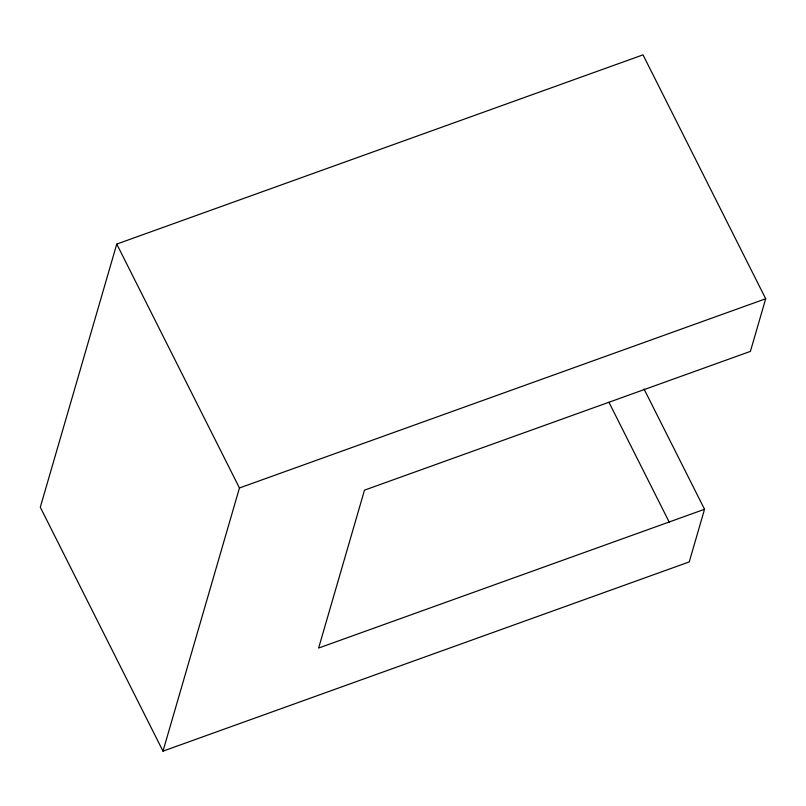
<?xml version="1.0" encoding="UTF-8"?>
<svg xmlns="http://www.w3.org/2000/svg" width="806" height="806" viewBox="0 0 806 806"><rect width="100%" height="100%" fill="white"/><g stroke="black" fill="none" stroke-linecap="round" stroke-linejoin="round"><path stroke-width="1.21" d="M704.535 509.281L318.622 648.044L364.493 490.149L750.406 351.386L765.7 298.754L643.007 54.858L116.759 244.077L40.3 507.246L162.993 751.142L689.241 561.923L704.535 509.281L644.034 389.026M162.993 751.142L239.453 487.973L116.759 244.077M239.453 487.973L765.7 298.754M608.953 402.315L669.454 522.58"/></g></svg>
